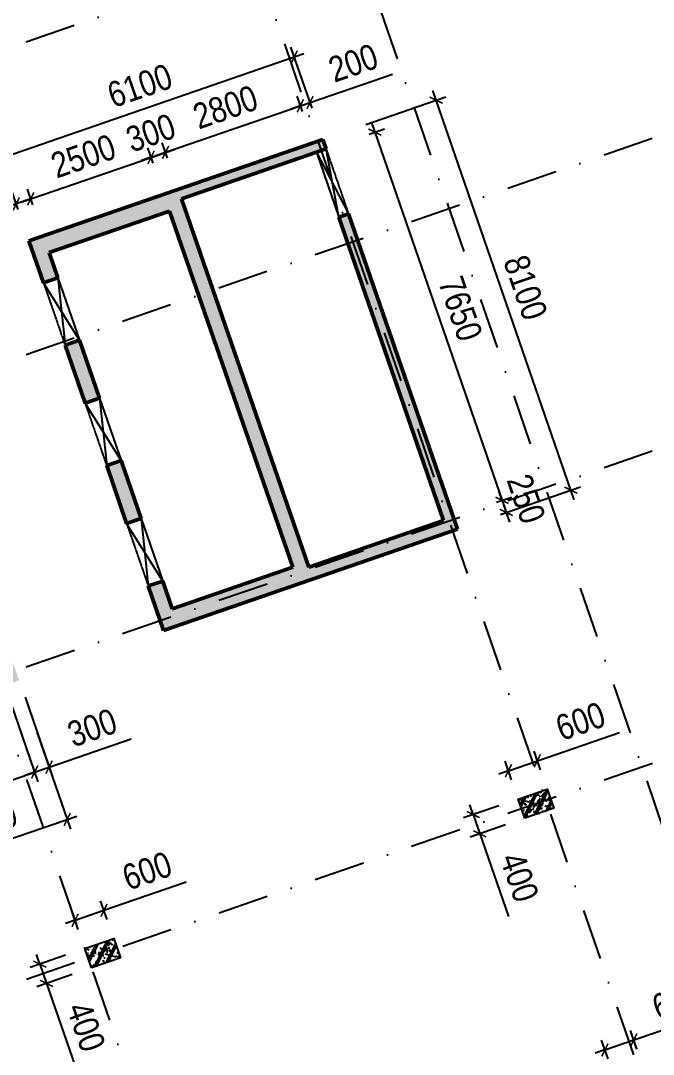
# Model space of a CAD drawing. Header units: millimetres. Extents: x 13965 to 1327256, y -72704 to 46237.
# Drawn here: x 856576 to 868995, y -10560 to 9738 of the extents above; entities that cross this region are included whole.
import ezdxf

# ---------------------------------------------------------------- set-up
doc = ezdxf.new("R2010")
doc.units = ezdxf.units.MM
doc.header["$MEASUREMENT"] = 0
doc.linetypes.add('DASHDOT', pattern=[1, 0.5, -0.25, 0, -0.25])
doc.linetypes.add('DASHED', pattern=[4.5, 3, -1.5])
for name, color, linetype in [('ccu11-Khuat', 9, 'DASHED'), ('ccu11-Thay', 7, 'Continuous'), ('ccu12-Manh', 8, 'Continuous'), ('KC2-DIM', 251, 'Continuous'), ('KT-Hatch', 251, 'Continuous'), ('KT-Luoi truc South Tower', 8, 'DASHDOT'), ('ST_MBDV Cot vach 220805$0$AUDIT_I_220805193045-5', 6, 'Continuous')]:
    doc.layers.add(name, color=color, linetype=linetype)
doc.layers.add('KT-Kich thuoc', color=159, linetype='Continuous', lineweight=18)
doc.layers.add('ST_MBDV Cot vach 220805$0$KT-Net cot vach', color=6, linetype='Continuous', lineweight=50)
doc.styles.add('Arial Narrow', font='ARIALN.TTF')
doc.dimstyles.new('ccu12-200', dxfattribs={"dimscale": 200, "dimtxt": 2.5, "dimasz": 1, "dimexe": 1, "dimexo": 2, "dimgap": 1, "dimtad": 1, "dimdec": 0, "dimdsep": 46, "dimtxsty": 'Arial Narrow', "dimblk": 'ARCHTICK', "dimcen": -1, "dimdle": 1, "dimclrd": 256, "dimclre": 256, "dimclrt": 3, "dimadec": 0, "dimazin": 2, "dimtfac": 0.1, "dimtdec": 0, "dimtmove": 0, "dimatfit": 1, "dimldrblk": 'ARCHTICK', "dimfxl": 1, "dimtvp": 0.8333333333333334, "dimtolj": 1, "dimtzin": 12, "dimarcsym": 0})

# ---------------------------------------------------------------- blocks, each defined once
blk = doc.blocks.new('Asix South Tower')
at = {"layer": 'KT-Luoi truc South Tower', "ltscale": 2000}
for p, q in [((-61527.3740898415, 64693.74860747026), (-45306.532411878, 17710.6071354025)), ((-63417.87490314851, 64041.05673921612), (-47197.033225185, 17057.91526714839)), ((-72397.75376635743, 60940.77036500895), (-54232.45647077495, 8325.576317818544)), ((-43415.1931011402, 55801.61288893223), (-67725.74395716097, 47408.44558658342)), ((-41522.38959944714, 50319.15952351379), (-65827.22952700593, 41927.96390853119)), ((-39629.58609775407, 44836.70615809536), (-71714.8157164082, 33759.34555949608)), ((-37736.78259606101, 39354.25279267693), (-105450.5498458839, 15976.20623329253))]:
    blk.add_line(p, q, dxfattribs=at)
blk = doc.blocks.new('_ArchTick')
at = {"color": 0, "const_width": 0.15}
blk.add_lwpolyline([(-0.5, -0.5000000000000018), (0.5, 0.5)], dxfattribs=at)
blk = doc.blocks.new('*D678')
at = {"layer": 'Defpoints', "color": 0, "transparency": 16777216}
for p in [(856246.8439199959, -3269.126153246558), (853883.7179033605, -4084.990988556354), (856850.5362537438, -5017.701405152329)]:
    blk.add_point(p, dxfattribs=at)
at = {"layer": 'KC2-DIM', "lineweight": -2, "transparency": 16777216}
for p, q in [((856377.3822936456, -3647.226315908425), (856915.8054405686, -5206.751486483263)), ((854014.2562770102, -4463.091151218221), (854552.6794239332, -6022.616321793059)), ((854298.3601557774, -5898.835427286918), (857039.5863350747, -4952.432218327536))]:
    blk.add_line(p, q, dxfattribs=at)
at = {"layer": 'KC2-DIM', "lineweight": -2, "transparency": 16777216, "xscale": 200, "yscale": 200, "zscale": 200}
for p, rotation in [((856850.5362537438, -5017.701405152329), 19.04713795308638), ((854487.4102371084, -5833.566240462125), 199.0471379530864)]:
    blk.add_blockref('_ArchTick', p, dxfattribs=dict(at, rotation=rotation))
at = {"layer": 'KC2-DIM', "color": 3, "transparency": 16777216, "insert": (855520.392349293, -4995.274079340918), "char_height": 500, "attachment_point": 5, "rotation": 19.04713795308638, "style": 'Arial Narrow'}
blk.add_mtext('\\A1;2500', dxfattribs=at)
blk = doc.blocks.new('*D679')
at = {"layer": 'Defpoints', "color": 0, "transparency": 16777216}
for p in [(856530.419041993, -3171.222373009543), (856246.843919996, -3269.126153246558), (857134.111375659, -4919.797624684928)]:
    blk.add_point(p, dxfattribs=at)
at = {"layer": 'KC2-DIM', "lineweight": -2, "transparency": 16777216}
for p, q in [((856377.3822936453, -3647.226315908541), (856915.8054404866, -5206.751486252935)), ((856660.9574156422, -3549.322535671527), (857199.3805624836, -5108.84770601592)), ((857134.111375659, -4919.797624684928), (858745.2926281483, -4363.540312142984)), ((856850.5362536621, -5017.701404921943), (856661.486172331, -5082.970591746562)), ((856850.5362536621, -5017.701404921943), (857134.111375659, -4919.797624684928))]:
    blk.add_line(p, q, dxfattribs=at)
at = {"layer": 'KC2-DIM', "lineweight": -2, "transparency": 16777216, "xscale": 200, "yscale": 200, "zscale": 200}
for p, rotation in [((857134.111375659, -4919.797624684928), 199.0471379530198), ((856850.5362536621, -5017.701404921943), 19.04713795301989)]:
    blk.add_blockref('_ArchTick', p, dxfattribs=dict(at, rotation=rotation))
at = {"layer": 'KC2-DIM', "color": 3, "transparency": 16777216, "insert": (857980.171187102, -4146.040038122912), "char_height": 500, "attachment_point": 5, "rotation": 19.04713795301985, "style": 'Arial Narrow'}
blk.add_mtext('\\A1;300', dxfattribs=at)
blk = doc.blocks.new('*D680')
at = {"layer": 'Defpoints', "color": 0, "transparency": 16777216}
for p in [(856770.7523669063, -3867.340048620768), (853840.4761062762, -4879.012444401684), (857488.6084929231, -5946.587019663362)]:
    blk.add_point(p, dxfattribs=at)
at = {"layer": 'KC2-DIM', "lineweight": -2, "transparency": 16777216}
for p, q in [((856901.2907405554, -4245.44021128281), (857553.8776797476, -6135.637100994354)), ((853971.0144799254, -5257.112607063726), (854623.6014191175, -7147.30949677527)), ((854369.2821509619, -7023.528602268896), (857677.658574254, -5881.317832838744))]:
    blk.add_line(p, q, dxfattribs=at)
at = {"layer": 'KC2-DIM', "lineweight": -2, "transparency": 16777216, "xscale": 200, "yscale": 200, "zscale": 200}
for p, rotation in [((857488.6084929231, -5946.587019663362), 19.04713795301755), ((854558.332232293, -6958.259415444278), 199.0471379530176)]:
    blk.add_blockref('_ArchTick', p, dxfattribs=dict(at, rotation=rotation))
at = {"layer": 'KC2-DIM', "color": 3, "transparency": 16777216, "insert": (855874.8894664753, -6022.063474087336), "char_height": 500, "attachment_point": 5, "rotation": 19.047137953017554, "style": 'Arial Narrow'}
blk.add_mtext('\\A1;3100', dxfattribs=at)
blk = doc.blocks.new('*D681')
at = {"layer": 'Defpoints', "color": 0, "transparency": 16777216}
for p in [(856489.3481311027, 6140.437364312907), (856942.7913972589, 5746.323578049865), (856659.2162752621, 5648.419797812909)]:
    blk.add_point(p, dxfattribs=at)
at = {"layer": 'KC2-DIM', "lineweight": -2, "transparency": 16777216}
for p, q in [((856528.677901613, 6026.519960474921), (856424.0789442782, 6329.487445643899)), ((856812.2530236098, 6124.423740711878), (856707.654066275, 6427.391225880856)), ((856772.9232530996, 6238.341144549864), (856961.9733344306, 6303.610331374482)), ((856489.3481311027, 6140.437364312907), (854878.1668786133, 5584.180051771022)), ((856772.9232530996, 6238.341144549864), (856489.3481311027, 6140.437364312907))]:
    blk.add_line(p, q, dxfattribs=at)
at = {"layer": 'KC2-DIM', "lineweight": -2, "transparency": 16777216, "xscale": 200, "yscale": 200, "zscale": 200}
for p, rotation in [((856772.9232530996, 6238.341144549864), 199.0471379530176), ((856489.3481311027, 6140.437364312907), 19.04713795301758)]:
    blk.add_blockref('_ArchTick', p, dxfattribs=dict(at, rotation=rotation))
at = {"layer": 'KC2-DIM', "color": 3, "transparency": 16777216, "insert": (855346.1265273946, 6227.399264683831), "char_height": 500, "attachment_point": 5, "rotation": 19.047137953017575, "style": 'Arial Narrow'}
blk.add_mtext('\\A1;300', dxfattribs=at)
blk = doc.blocks.new('*D682')
at = {"layer": 'Defpoints', "color": 0, "transparency": 16777216}
for p in [(859136.0492697255, 7054.205979855295), (859305.9174138966, 6562.188413357129), (856942.791397259, 5746.323578049807)]:
    blk.add_point(p, dxfattribs=at)
at = {"layer": 'KC2-DIM', "lineweight": -2, "transparency": 16777216}
for p, q in [((856583.8731717769, 6173.071957665234), (859325.099351055, 7119.475166684162)), ((859175.3790402389, 6940.288576016173), (859070.7800828966, 7243.256061184802)), ((856812.2530236013, 6124.423740708851), (856707.6540662776, 6427.391225823609))]:
    blk.add_line(p, q, dxfattribs=at)
at = {"layer": 'KC2-DIM', "lineweight": -2, "transparency": 16777216, "xscale": 200, "yscale": 200, "zscale": 200}
for p, rotation in [((859136.0492697255, 7054.205979855295), 19.04713795432218), ((856772.9232531064, 6238.341144494101), 199.0471379543222)]:
    blk.add_blockref('_ArchTick', p, dxfattribs=dict(at, rotation=rotation))
at = {"layer": 'KC2-DIM', "color": 3, "transparency": 16777216, "insert": (857805.9053652736, 7076.633305637777), "char_height": 500, "attachment_point": 5, "rotation": 19.047137954322174, "style": 'Arial Narrow'}
blk.add_mtext('\\A1;2500', dxfattribs=at)
blk = doc.blocks.new('*D683')
at = {"layer": 'Defpoints', "color": 0, "transparency": 16777216}
for p in [(859419.6243917216, 7152.10976009586), (859305.9174138966, 6562.188413357129), (859589.492535894, 6660.092193594173)]:
    blk.add_point(p, dxfattribs=at)
at = {"layer": 'KC2-DIM', "lineweight": -2, "transparency": 16777216}
for p, q in [((859458.9541622362, 7038.192356253217), (859354.3552048927, 7341.159841425368)), ((859175.3790402389, 6940.288576016173), (859070.7800828976, 7243.256061181775)), ((859136.0492697265, 7054.205979852268), (859419.6243917216, 7152.10976009586)), ((859419.6243917216, 7152.10976009586), (859608.674473051, 7217.378946924728)), ((859136.0492697265, 7054.205979852268), (858946.999188397, 6988.936793023342))]:
    blk.add_line(p, q, dxfattribs=at)
at = {"layer": 'KC2-DIM', "lineweight": -2, "transparency": 16777216, "xscale": 200, "yscale": 200, "zscale": 200}
for p, rotation in [((859136.0492697265, 7054.205979852268), 19.04713795432212), ((859419.6243917216, 7152.10976009586), 199.0471379543222)]:
    blk.add_blockref('_ArchTick', p, dxfattribs=dict(at, rotation=rotation))
at = {"layer": 'KC2-DIM', "color": 3, "transparency": 16777216, "insert": (859129.2559345816, 7533.517613437114), "char_height": 500, "attachment_point": 5, "rotation": 19.047137954322174, "style": 'Arial Narrow'}
blk.add_mtext('\\A1;300', dxfattribs=at)
blk = doc.blocks.new('*D684')
at = {"layer": 'Defpoints', "color": 0, "transparency": 16777216}
for p in [(862066.3255303553, 8065.878375638626), (862236.1936745275, 7573.860809138103), (859589.492535894, 6660.092193594173)]:
    blk.add_point(p, dxfattribs=at)
at = {"layer": 'KC2-DIM', "lineweight": -2, "transparency": 16777216}
for p, q in [((859230.5743104132, 7086.840573205496), (862255.3756116849, 8131.147562467551)), ((862105.6553008696, 7951.960971797118), (862001.0563435265, 8254.928456968133)), ((859458.9541622362, 7038.192356253217), (859354.3552049139, 7341.159841363871))]:
    blk.add_line(p, q, dxfattribs=at)
at = {"layer": 'KC2-DIM', "lineweight": -2, "transparency": 16777216, "xscale": 200, "yscale": 200, "zscale": 200}
for p, rotation in [((862066.3255303553, 8065.878375638626), 19.04713795432218), ((859419.6243917427, 7152.109760034364), 199.0471379543222)]:
    blk.add_blockref('_ArchTick', p, dxfattribs=dict(at, rotation=rotation))
at = {"layer": 'KC2-DIM', "color": 3, "transparency": 16777216, "insert": (860594.3940649065, 8039.353811299516), "char_height": 500, "attachment_point": 5, "rotation": 19.047137954322174, "style": 'Arial Narrow'}
blk.add_mtext('\\A1;2800', dxfattribs=at)
blk = doc.blocks.new('*D685')
at = {"layer": 'Defpoints', "color": 0, "transparency": 16777216}
for p in [(862255.3756116848, 8131.147562462895), (862236.1936745275, 7573.860809138103), (862425.243755857, 7639.129995962139)]:
    blk.add_point(p, dxfattribs=at)
at = {"layer": 'KC2-DIM', "lineweight": -2, "transparency": 16777216}
for p, q in [((862255.3756116848, 8131.147562462895), (863873.0046841251, 8689.630972818704)), ((862105.6553008696, 7951.960971797118), (862001.0563435279, 8254.928456964)), ((862066.3255303567, 8065.878375634493), (862255.3756116848, 8131.147562462895)), ((862294.7053821991, 8017.230158621183), (862190.1064248559, 8320.197643792402)), ((862066.3255303567, 8065.878375634493), (861877.2754490273, 8000.609188805625))]:
    blk.add_line(p, q, dxfattribs=at)
at = {"layer": 'KC2-DIM', "lineweight": -2, "transparency": 16777216, "xscale": 200, "yscale": 200, "zscale": 200}
for p, rotation in [((862066.3255303567, 8065.878375634493), 19.04713795432212), ((862255.3756116848, 8131.147562462895), 199.0471379543222)]:
    blk.add_blockref('_ArchTick', p, dxfattribs=dict(at, rotation=rotation))
at = {"layer": 'KC2-DIM', "color": 3, "transparency": 16777216, "insert": (863104.6593330922, 8906.018197932717), "char_height": 500, "attachment_point": 5, "rotation": 19.047137954322174, "style": 'Arial Narrow'}
blk.add_mtext('\\A1;200', dxfattribs=at)
blk = doc.blocks.new('*D686')
at = {"layer": 'Defpoints', "color": 0, "transparency": 16777216}
for p in [(861946.7234059992, 9025.14865899246), (862425.2437558596, 7639.129995963041), (856659.216275264, 5648.419797813491)]:
    blk.add_point(p, dxfattribs=at)
at = {"layer": 'KC2-DIM', "lineweight": -2, "transparency": 16777216}
for p, q in [((862294.7053822103, 8017.230158625054), (861881.4542191747, 9214.198740323482)), ((855991.6458440727, 6969.16927401835), (862135.7734873302, 9090.41784581702)), ((856528.6779016148, 6026.519960475503), (856115.4267385792, 7223.488542173931))]:
    blk.add_line(p, q, dxfattribs=at)
at = {"layer": 'KC2-DIM', "lineweight": -2, "transparency": 16777216, "xscale": 200, "yscale": 200, "zscale": 200}
for p, rotation in [((861946.7234059992, 9025.14865899246), 19.04713795301443), ((856180.6959254037, 7034.43846084291), 199.0471379530144)]:
    blk.add_blockref('_ArchTick', p, dxfattribs=dict(at, rotation=rotation))
at = {"layer": 'KC2-DIM', "color": 3, "transparency": 16777216, "insert": (858915.128769569, 8460.15330338417), "char_height": 500, "attachment_point": 5, "rotation": 19.04713795301444, "style": 'Arial Narrow'}
blk.add_mtext('\\A1;6100', dxfattribs=at)
blk = doc.blocks.new('*D687')
at = {"layer": 'Defpoints', "color": 0, "transparency": 16777216}
for p in [(863041.7043045296, 7380.641676171625), (866025.9803463861, 317.866440389771), (865538.2498900391, 149.4784129874315)]:
    blk.add_point(p, dxfattribs=at)
at = {"layer": 'KC2-DIM', "lineweight": -2, "transparency": 16777216}
for p, q in [((863464.1655740516, 7738.079784904839), (866091.249533211, 128.8163590588956)), ((863419.8044671912, 7511.180049821618), (863718.4848422075, 7614.29889039899)), ((865916.3500527007, 280.016786637425), (866215.030427717, 383.1356272147968))]:
    blk.add_line(p, q, dxfattribs=at)
at = {"layer": 'KC2-DIM', "lineweight": -2, "transparency": 16777216, "xscale": 200, "yscale": 200, "zscale": 200}
for p, rotation in [((863529.4347608766, 7549.029703573964), 109.0471379531399), ((866025.9803463861, 317.866440389771), 289.0471379531399)]:
    blk.add_blockref('_ArchTick', p, dxfattribs=dict(at, rotation=rotation))
at = {"layer": 'KC2-DIM', "color": 3, "transparency": 16777216, "insert": (865208.0672970975, 4082.028968115454), "char_height": 500, "attachment_point": 5, "rotation": 289.0471379531399, "style": 'Arial Narrow'}
blk.add_mtext('\\A1;7650', dxfattribs=at)
blk = doc.blocks.new('*D688')
at = {"layer": 'Defpoints', "color": 0, "transparency": 16777216}
for p in [(865538.2498900389, 149.4784129875479), (866107.5668299174, 81.5538387260749), (865619.8363735701, -86.8341886762646)]:
    blk.add_point(p, dxfattribs=at)
at = {"layer": 'KC2-DIM', "lineweight": -2, "transparency": 16777216}
for p, q in [((866025.9803463861, 317.8664403898874), (865960.7111595611, 506.9165217207046)), ((865916.3500527006, 280.0167866375414), (866215.0304277169, 383.1356272149133)), ((866025.9803463861, 317.8664403898874), (866107.5668299174, 81.5538387260749)), ((865997.9365362319, 43.70418497372884), (866296.6169112482, 146.8230255511007)), ((866107.5668299174, 81.5538387260749), (866172.8360167424, -107.4962426048005))]:
    blk.add_line(p, q, dxfattribs=at)
at = {"layer": 'KC2-DIM', "lineweight": -2, "transparency": 16777216, "xscale": 200, "yscale": 200, "zscale": 200}
for p, rotation in [((866025.9803463861, 317.8664403898874), 289.0471379531371), ((866107.5668299174, 81.5538387260749), 109.0471379531371)]:
    blk.add_blockref('_ArchTick', p, dxfattribs=dict(at, rotation=rotation))
at = {"layer": 'KC2-DIM', "color": 3, "transparency": 16777216, "insert": (866497.133331618, 348.2910356913926), "char_height": 500, "attachment_point": 5, "rotation": 289.04713795313705, "style": 'Arial Narrow'}
blk.add_mtext('\\A1;250', dxfattribs=at)
blk = doc.blocks.new('*D689')
at = {"layer": 'Defpoints', "color": 0, "transparency": 16777216}
for p in [(864731.8820065395, 8175.756511045358), (862976.4351177041, 7569.691757504159), (865619.83637357, -86.83418867539149)]:
    blk.add_point(p, dxfattribs=at)
at = {"layer": 'KC2-DIM', "lineweight": -2, "transparency": 16777216}
for p, q in [((867440.5524492305, 330.1804835349321), (864666.6128197146, 8364.806592376233)), ((863354.5352803658, 7700.230131154094), (864920.9320878703, 8241.025697870326)), ((865997.9365362318, 43.70418497454375), (867564.3333437362, 584.4997516907752))]:
    blk.add_line(p, q, dxfattribs=at)
at = {"layer": 'KC2-DIM', "lineweight": -2, "transparency": 16777216, "xscale": 200, "yscale": 200, "zscale": 200}
for p, rotation in [((864731.8820065395, 8175.756511045358), 109.0471379531392), ((867375.2832624054, 519.2305648658075), 289.0471379531392)]:
    blk.add_blockref('_ArchTick', p, dxfattribs=dict(at, rotation=rotation))
at = {"layer": 'KC2-DIM', "color": 3, "transparency": 16777216, "insert": (866483.9423779387, 4496.074434089183), "char_height": 500, "attachment_point": 5, "rotation": 289.04713795313916, "style": 'Arial Narrow'}
blk.add_mtext('\\A1;8100', dxfattribs=at)
blk = doc.blocks.new('*D759')
at = {"layer": 'Defpoints', "color": 0, "transparency": 16777216}
for p in [(857835.5391014195, -8483.574149649416, 5.458538155762591e-05), (857966.07747507, -8861.674312310875, 5.458538155762591e-05), (857082.1816149197, -9166.837704064383)]:
    blk.add_point(p, dxfattribs=at)
at = {"layer": 'KC2-DIM', "lineweight": -2, "transparency": 16777216}
for p, q in [((857457.4389387579, -8614.112523299817), (856762.5931599385, -8854.006728228065)), ((856951.6432412693, -8788.737541402865), (856886.3740544441, -8599.687460072106)), ((856951.6432412693, -8788.737541402865), (857082.1816149197, -9166.837704064383)), ((857587.9773124084, -8992.212685961335), (856893.1315335889, -9232.106890889583)), ((857082.1816149197, -9166.837704064383), (857643.781562132, -10793.4937244645))]:
    blk.add_line(p, q, dxfattribs=at)
at = {"layer": 'KC2-DIM', "lineweight": -2, "transparency": 16777216, "xscale": 200, "yscale": 200, "zscale": 200}
for p, rotation in [((856951.6432412693, -8788.737541402865), 289.0471379532053), ((857082.1816149197, -9166.837704064383), 109.0471379532053)]:
    blk.add_blockref('_ArchTick', p, dxfattribs=dict(at, rotation=rotation))
at = {"layer": 'KC2-DIM', "color": 3, "transparency": 16777216, "insert": (857858.6105188171, -10020.63489946129), "char_height": 500, "attachment_point": 5, "rotation": 289.04713795320527, "style": 'Arial Narrow'}
blk.add_mtext('\\A1;400', dxfattribs=at)
blk = doc.blocks.new('*D760')
at = {"layer": 'Defpoints', "color": 0, "transparency": 16777216}
for p in [(858210.8217749216, -7732.030498753127), (858402.6886974676, -8287.766812875285, 5.458538155762591e-05), (857835.5391014196, -8483.574149649416, 5.458538155762591e-05)]:
    blk.add_point(p, dxfattribs=at)
at = {"layer": 'KC2-DIM', "lineweight": -2, "transparency": 16777216}
for p, q in [((858210.8217749216, -7732.030498753127), (859824.2597643964, -7174.994051983755)), ((858272.1503238172, -7909.666650213767), (858145.5525880964, -7542.980417422368)), ((857705.0007277691, -8105.473986987839), (857578.4029920484, -7738.787754196499)), ((857643.6721788737, -7927.837835527258), (858210.8217749216, -7732.030498753127)), ((857643.6721788737, -7927.837835527258), (857454.622097543, -7993.107022352458))]:
    blk.add_line(p, q, dxfattribs=at)
at = {"layer": 'KC2-DIM', "lineweight": -2, "transparency": 16777216, "xscale": 200, "yscale": 200, "zscale": 200}
for p, rotation in [((858210.8217749216, -7732.030498753127), 199.0471379532146), ((857643.6721788737, -7927.837835527258), 19.04713795321469)]:
    blk.add_blockref('_ArchTick', p, dxfattribs=dict(at, rotation=rotation))
at = {"layer": 'KC2-DIM', "color": 3, "transparency": 16777216, "insert": (859058.0099548555, -6957.883345077222), "char_height": 500, "attachment_point": 5, "rotation": 19.04713795321467, "style": 'Arial Narrow'}
blk.add_mtext('\\A1;600', dxfattribs=at)
blk = doc.blocks.new('*D767')
at = {"layer": 'Defpoints', "color": 0, "transparency": 16777216}
for p in [(866342.792761319, -5546.460742508294, 5.458538155762591e-05), (866473.3311349694, -5924.56090516987, 5.458538155762591e-05), (865589.4352748191, -6229.724296923319)]:
    blk.add_point(p, dxfattribs=at)
at = {"layer": 'KC2-DIM', "lineweight": -2, "transparency": 16777216}
for p, q in [((865964.6925986573, -5676.999116158695), (865269.8468198379, -5916.893321086944)), ((865458.8969011687, -5851.624134261743), (865393.6277143435, -5662.574052930926)), ((865458.8969011687, -5851.624134261743), (865589.4352748191, -6229.724296923319)), ((866095.2309723077, -6055.099278820271), (865400.3851934883, -6294.99348374852)), ((865589.4352748191, -6229.724296923319), (866151.0352220314, -7856.380317323434))]:
    blk.add_line(p, q, dxfattribs=at)
at = {"layer": 'KC2-DIM', "lineweight": -2, "transparency": 16777216, "xscale": 200, "yscale": 200, "zscale": 200}
for p, rotation in [((865458.8969011687, -5851.624134261743), 289.0471379532053), ((865589.4352748191, -6229.724296923319), 109.0471379532053)]:
    blk.add_blockref('_ArchTick', p, dxfattribs=dict(at, rotation=rotation))
at = {"layer": 'KC2-DIM', "color": 3, "transparency": 16777216, "insert": (866365.8641787166, -7083.521492320171), "char_height": 500, "attachment_point": 5, "rotation": 289.04713795320527, "style": 'Arial Narrow'}
blk.add_mtext('\\A1;400', dxfattribs=at)
blk = doc.blocks.new('*D768')
at = {"layer": 'Defpoints', "color": 0, "transparency": 16777216}
for p in [(866718.075434821, -4794.917091612064), (866909.9423573669, -5350.65340573428, 5.458538155762591e-05), (866342.792761319, -5546.460742508352, 5.458538155762591e-05)]:
    blk.add_point(p, dxfattribs=at)
at = {"layer": 'KC2-DIM', "lineweight": -2, "transparency": 16777216}
for p, q in [((866718.075434821, -4794.917091612064), (868331.5134242957, -4237.880644842633)), ((866779.4039837164, -4972.553243072703), (866652.8062479957, -4605.867010281305)), ((866212.2543876685, -5168.360579846776), (866085.6566519478, -4801.674347055436)), ((866150.9258387729, -4990.724428386195), (866718.075434821, -4794.917091612064)), ((866150.9258387729, -4990.724428386195), (865961.8757574421, -5055.993615211395))]:
    blk.add_line(p, q, dxfattribs=at)
at = {"layer": 'KC2-DIM', "lineweight": -2, "transparency": 16777216, "xscale": 200, "yscale": 200, "zscale": 200}
for p, rotation in [((866718.075434821, -4794.917091612064), 199.0471379532146), ((866150.9258387729, -4990.724428386195), 19.04713795321469)]:
    blk.add_blockref('_ArchTick', p, dxfattribs=dict(at, rotation=rotation))
at = {"layer": 'KC2-DIM', "color": 3, "transparency": 16777216, "insert": (867565.263614755, -4020.769937936158), "char_height": 500, "attachment_point": 5, "rotation": 19.04713795321467, "style": 'Arial Narrow'}
blk.add_mtext('\\A1;600', dxfattribs=at)
blk = doc.blocks.new('*D770')
at = {"layer": 'Defpoints', "color": 0, "transparency": 16777216}
for p in [(868611.0399545963, -10277.82738710311), (868802.9068771423, -10833.56370122521, 5.458538155762591e-05), (868235.7572810946, -11029.37103799928, 5.458538155762591e-05)]:
    blk.add_point(p, dxfattribs=at)
at = {"layer": 'KC2-DIM', "lineweight": -2, "transparency": 16777216}
for p, q in [((868611.0399545963, -10277.82738710311), (870224.477944071, -9720.790940333682)), ((868672.3685034917, -10455.46353856364), (868545.770767771, -10088.77730577235)), ((868105.218907444, -10651.27087533771), (867978.6211717234, -10284.58464254643)), ((868043.8903585486, -10473.63472387719), (868611.0399545963, -10277.82738710311)), ((868043.8903585486, -10473.63472387719), (867854.8402772178, -10538.90391070239))]:
    blk.add_line(p, q, dxfattribs=at)
at = {"layer": 'KC2-DIM', "lineweight": -2, "transparency": 16777216, "xscale": 200, "yscale": 200, "zscale": 200}
for p, rotation in [((868611.0399545963, -10277.82738710311), 199.0471379532146), ((868043.8903585486, -10473.63472387719), 19.04713795321469)]:
    blk.add_blockref('_ArchTick', p, dxfattribs=dict(at, rotation=rotation))
at = {"layer": 'KC2-DIM', "color": 3, "transparency": 16777216, "insert": (869458.2281345304, -9503.680233427207), "char_height": 500, "attachment_point": 5, "rotation": 19.04713795321467, "style": 'Arial Narrow'}
blk.add_mtext('\\A1;600', dxfattribs=at)
blk = doc.blocks.new('*U57')
h = blk.add_hatch()
h.set_pattern_fill('VATLIEU04', color=250, scale=40, style=0, pattern_type=2)
h.set_pattern_definition([(49.99999999999999, (-549.9999999999942, 650.000000000025), (286.9040730403014, -25.10085399303804), [30, -330]), (355, (-549.9999999999942, 650.000000000025), (-55.50053344520001, 300.8768534800047), [24, -264]), (100.4514, (-526.0913279999942, 647.9082640000247), (231.4037526856086, 275.7758168243814), [25.496076, -280.4568448]), (46.18420000000001, (-549.9999999999942, 730.000000000025), (426.8964194502578, -66.20760573160723), [45, -495]), (96.6356, (-514.4253019999941, 724.4826772000247), (373.8650822194813, 389.6471483601767), [38.2441152, -420.6852]), (351.1842, (-549.9999999999942, 730.000000000025), (373.8647780534509, 389.6474403701299), [36, -396]), (21, (-509.9999999999942, 710.000000000025), (238.7628208473847, -161.0475562661355), [30, -330]), (326.0000000000001, (-509.9999999999942, 710.000000000025), (97.32613276863269, 290.0600180187412), [24, -264]), (71.4514, (-490.1031067999942, 696.5793576000247), (336.089051432596, 129.012198683981), [25.496076, -280.4568448]), (37.50000000000001, (-549.9999999999942, 650.000000000025), (4.863942126916267, 133.1575415325246), [0, -260.8, 0, -268, 0, -265]), (7.499999999999999, (-549.9999999999942, 650.000000000025), (105.2278149768594, 157.7646847529441), [0, -152.8, 0, -254.8, 0, -101]), (327.5, (-639.1999999999942, 650.000000000025), (213.5289744689636, -9.021948693751902), [0, -100, 0, -312, 0, -414]), (317.5, (-679.1999999999942, 650.000000000025), (233.2744677369545, 40.04199293292709), [0, -130, 0, -207.2, 0, -294]), (45, (-549.9999999999942, 650.000000000025), (-120.2081528017131, 120.2081528017131), []), (45, (-549.9999999999942, 699.000000000025), (-120.2081528017131, 120.2081528017131), [])])
h.paths.add_polyline_path([(-475, -474.9999999999998), (-75, -475.0000000000038), (-74.9999999999942, 125.000000000025), (-474.9999999999942, 125.0000000000291)])
at = {"color": 6, "ltscale": 0.25}
blk.add_lwpolyline([(-475, -474.9999999999998), (-75, -475.0000000000038), (-74.9999999999942, 125.000000000025), (-474.9999999999942, 125.0000000000291)], close=True, dxfattribs=at)
at = {"layer": 'Defpoints', "linetype": 'ByBlock', "ltscale": 30}
for p, q in [((-75, -475.0000000000038), (-474.9999999999942, 125.0000000000291)), ((-475, -474.9999999999998), (-74.9999999999942, 125.000000000025))]:
    blk.add_line(p, q, dxfattribs=at)
blk = doc.blocks.new('*U71')
h = blk.add_hatch()
h.set_pattern_fill('VATLIEU04', color=250, scale=40, style=0, pattern_type=2)
h.set_pattern_definition([(49.99999999999999, (-549.9999999999942, 649.999314526176), (286.9040730403014, -25.10085399303804), [30, -330]), (355, (-549.9999999999942, 649.999314526176), (-55.50053344520001, 300.8768534800047), [24, -264]), (100.4514, (-526.0913279999942, 647.9075785261757), (231.4037526856086, 275.7758168243814), [25.496076, -280.4568448]), (46.18420000000001, (-549.9999999999942, 729.999314526176), (426.8964194502578, -66.20760573160723), [45, -495]), (96.6356, (-514.4253019999941, 724.4819917261757), (373.8650822194813, 389.6471483601767), [38.2441152, -420.6852]), (351.1842, (-549.9999999999942, 729.999314526176), (373.8647780534509, 389.6474403701299), [36, -396]), (21, (-509.9999999999942, 709.999314526176), (238.7628208473847, -161.0475562661355), [30, -330]), (326.0000000000001, (-509.9999999999942, 709.999314526176), (97.32613276863269, 290.0600180187412), [24, -264]), (71.4514, (-490.1031067999942, 696.5786721261757), (336.089051432596, 129.012198683981), [25.496076, -280.4568448]), (37.50000000000001, (-549.9999999999942, 649.999314526176), (4.863942126916267, 133.1575415325246), [0, -260.8, 0, -268, 0, -265]), (7.499999999999999, (-549.9999999999942, 649.999314526176), (105.2278149768594, 157.7646847529441), [0, -152.8, 0, -254.8, 0, -101]), (327.5, (-639.1999999999942, 649.999314526176), (213.5289744689636, -9.021948693751902), [0, -100, 0, -312, 0, -414]), (317.5, (-679.1999999999942, 649.999314526176), (233.2744677369545, 40.04199293292709), [0, -130, 0, -207.2, 0, -294]), (45, (-549.9999999999942, 649.999314526176), (-120.2081528017131, 120.2081528017131), []), (45, (-549.9999999999942, 698.999314526176), (-120.2081528017131, 120.2081528017131), [])])
h.paths.add_polyline_path([(-475, -474.9999999999998), (-75, -475.0000000000038), (-74.9999999999942, 124.999314526176), (-474.9999999999942, 124.9993145261801)])
at = {"color": 6, "ltscale": 0.25}
blk.add_lwpolyline([(-475, -474.9999999999998), (-75, -475.0000000000038), (-74.9999999999942, 124.999314526176), (-474.9999999999942, 124.9993145261801)], close=True, dxfattribs=at)
at = {"layer": 'Defpoints', "linetype": 'ByBlock', "ltscale": 30}
for p, q in [((-75, -475.0000000000038), (-474.9999999999942, 124.9993145261801)), ((-475, -474.9999999999998), (-74.9999999999942, 124.999314526176))]:
    blk.add_line(p, q, dxfattribs=at)
blk = doc.blocks.new('MBCV-T38')
at = {"layer": 'KT-Hatch'}
h = blk.add_hatch(dxfattribs=at)
h.set_pattern_fill('BTCT', color=256, scale=40)
h.set_pattern_definition([(49.99999999999999, (44510.03727294528, -29192.64615625091), (286.9040730403014, -25.10085399303804), [30, -330]), (355, (44510.03727294528, -29192.64615625091), (-55.50053344520001, 300.8768534800047), [24, -264]), (100.4514, (44533.94594494533, -29194.73789225091), (231.4037526856086, 275.7758168243814), [25.496076, -280.4568448]), (46.18420000000001, (44510.03727294528, -29112.64615625091), (426.8964194502578, -66.20760573160723), [45, -495]), (96.6356, (44545.61197094538, -29118.16347905091), (373.8650822194813, 389.6471483601767), [38.2441152, -420.6852]), (351.1842, (44510.03727294528, -29112.64615625091), (373.8647780534509, 389.6474403701299), [36, -396]), (21, (44550.03727294528, -29132.64615625091), (238.7628208473847, -161.0475562661355), [30, -330]), (326.0000000000001, (44550.03727294528, -29132.64615625091), (97.32613276863269, 290.0600180187412), [24, -264]), (71.4514, (44569.93416614528, -29146.06679865092), (336.089051432596, 129.012198683981), [25.496076, -280.4568448]), (37.50000000000001, (44510.03727294528, -29192.64615625091), (4.863942126916267, 133.1575415325246), [0, -260.8, 0, -268, 0, -265]), (7.499999999999999, (44510.03727294528, -29192.64615625091), (105.2278149768594, 157.7646847529441), [0, -152.8, 0, -254.8, 0, -101]), (327.5, (44420.83727294533, -29192.64615625091), (213.5289744689636, -9.021948693751902), [0, -100, 0, -312, 0, -414]), (317.5, (44380.83727294533, -29192.64615625091), (233.2744677369545, 40.04199293292709), [0, -130, 0, -207.2, 0, -294]), (45, (44510.03727294528, -29192.64615625091), (-106.0660171779821, 106.0660171779821), []), (45, (44580.74795094528, -29192.64615625091), (-106.0660171779821, 106.0660171779821), [])])
h.paths.add_polyline_path([(-21535.60152424534, 14881.54588827872), (-24465.87778487487, 13869.87349249466), (-21822.47571847157, 6213.345198591793), (-18892.19945784204, 7225.017594375851), (-19194.06944690668, 8099.374220531521), (-19477.64456890302, 8001.470440294361), (-19289.99565678183, 7457.951456467854), (-21653.12167341844, 6642.086621158174), (-24068.08158593508, 13636.93963040278), (-21704.95556929847, 14452.80446571246), (-21533.6239538833, 13956.54800221877), (-21250.04883188696, 14054.45178245596)])
h.paths.add_polyline_path([(-15938.05455364124, 16440.98449790676), (-13523.0946411246, 9446.131488662038), (-15886.22065776133, 8630.266653352417), (-16074.74310494622, 9176.315803140402), (-16358.31822694268, 9078.412022903212), (-16055.57470281445, 8201.525230786036), (-10289.5472222208, 10192.2354289417), (-12427.11309073213, 16383.62559252977), (-12616.16317206295, 16318.35640570501), (-10560.18378708279, 10363.2788437806), (-13206.88492571563, 9449.510228233848), (-15703.43132176297, 16680.67583914203), (-12867.68010179931, 17659.71364151358), (-12932.94928862411, 17848.76372284457), (-18698.97676921776, 15858.05352468896), (-18414.29761192296, 15033.4895848278), (-18130.7224899265, 15131.39336506499), (-18301.18057027797, 15625.11966259708)])
h.paths.add_polyline_path([(-17598.43277661339, 12670.3635681911), (-17314.85765461717, 12768.26734842826), (-17706.47277556558, 13902.56783641374), (-17990.04789756204, 13804.66405617655)], flags=17)
h.paths.add_polyline_path([(-16890.6079402559, 11539.44181977704), (-17174.18306225224, 11441.53803953988), (-16782.5679413036, 10307.23755155446), (-16498.99281930737, 10405.14133179162)], flags=17)
h.paths.add_polyline_path([(-19901.89428326406, 9230.29596894543), (-19618.31916126772, 9328.19974918259), (-20009.93428221624, 10462.50023716819), (-20293.5094042127, 10364.59645693103)], flags=17)
h.paths.add_polyline_path([(-20825.79911752592, 12825.62625380489), (-21109.37423952238, 12727.7224735677), (-20717.75911857374, 11593.42198558207), (-20434.18399657728, 11691.32576581926)], flags=17)
at = {"layer": 'ccu11-Khuat', "color": 6, "ltscale": 0.2, "elevation": -2.072369972333716e-05}
for points in [[(-12867.68009152287, 17659.71364103624), (-12427.11308045546, 16383.62559205305)], [(-18414.29760164511, 15033.48958434758), (-17990.04788728384, 13804.66405569657)], [(-17598.43276633509, 12670.36356771446), (-17174.18305197381, 11441.53803906345)], [(-16782.56793102645, 10307.23755107739), (-16358.31821666635, 9078.41202242591)]]:
    blk.add_lwpolyline(points, dxfattribs=at)
at = {"layer": 'ccu11-Thay', "color": 6, "ltscale": 0.5, "elevation": -2.072369972333716e-05}
for points in [[(-13056.73017285252, 17594.44445421197), (-12616.16316178488, 16318.35640522826)], [(-18130.72247964842, 15131.39336458535), (-17706.47276528692, 13902.56783593411)], [(-17314.85764433863, 12768.26734795223), (-16890.60792997689, 11539.44181930099)], [(-16498.99280902976, 10405.14133131481), (-16074.74309466942, 9176.315802663215)]]:
    blk.add_lwpolyline(points, dxfattribs=at)
at = {"layer": 'ccu12-Manh', "ltscale": 0.5}
for p, q in [((-12616.16316178488, 16318.35640522826, -2.072369983672464e-05), (-12867.68009152287, 17659.71364103624, -2.072369983672464e-05)), ((-13056.73017285252, 17594.44445421197, -2.072369983672464e-05), (-12427.11308045546, 16383.62559205305, -2.072369983672464e-05))]:
    blk.add_line(p, q, dxfattribs=at)
at = {"layer": 'ST_MBDV Cot vach 220805$0$KT-Net cot vach', "extrusion": (-3.35282951705558e-09, 1.998521292752062e-08, 0.9999999999999999)}
for p, q in [((-12932.94928862411, 17848.76372284457, -2.072369972333716e-05), (-18698.97676921776, 15858.05352468896, -2.072369972333716e-05)), ((-12867.68010179931, 17659.71364151358, -2.072369972333716e-05), (-15703.43132176297, 16680.67583914203, -2.072369972333716e-05)), ((-12867.68010179931, 17659.71364151358, -2.072369972333716e-05), (-12932.94928862411, 17848.76372284457, -2.072369972333716e-05)), ((-15703.43132176297, 16680.67583914203, -2.072369972333716e-05), (-13206.88492571563, 9449.510228233848, -2.072369972333716e-05)), ((-15938.05455364124, 16440.98449790676, -2.072369972333716e-05), (-18301.18057027797, 15625.11966259708, -2.072369972333716e-05)), ((-13523.0946411246, 9446.131488662038, -2.072369972333716e-05), (-15938.05455364124, 16440.98449790676, -2.072369972333716e-05)), ((-10560.18378708279, 10363.2788437806, -2.072369972333716e-05), (-12616.16317206295, 16318.35640570501, -2.072369972333716e-05)), ((-10289.5472222208, 10192.2354289417, -2.072369972333716e-05), (-12427.11309073213, 16383.6255925298, -2.072369972333716e-05)), ((-18698.97676921776, 15858.05352468896, -2.072369972333716e-05), (-18414.29761192296, 15033.4895848278, -2.072369972333716e-05)), ((-18301.18057027797, 15625.11966259708, -2.072369972333716e-05), (-18130.7224899265, 15131.39336506499, -2.072369972333716e-05)), ((-17990.04789756204, 13804.66405617655, -2.072369972333716e-05), (-17598.43277661339, 12670.3635681911, -2.072369972333716e-05)), ((-17706.47277556558, 13902.56783641374, -2.072369972333716e-05), (-17314.85765461717, 12768.26734842826, -2.072369972333716e-05)), ((-17174.18306225224, 11441.53803953988, -2.072369972333716e-05), (-16782.5679413036, 10307.23755155446, -2.072369972333716e-05)), ((-16890.6079402559, 11539.44181977704, -2.072369972333716e-05), (-16498.99281930737, 10405.14133179162, -2.072369972333716e-05)), ((-13206.88492571563, 9449.510228233848, -2.072369972333716e-05), (-10560.18378708279, 10363.2788437806, -2.072369972333716e-05)), ((-16055.57470281445, 8201.525230786036, -2.072369972333716e-05), (-10289.5472222208, 10192.2354289417, -2.072369972333716e-05)), ((-15886.22065776133, 8630.266653352417, -2.072369972333716e-05), (-13523.0946411246, 9446.131488662038, -2.072369972333716e-05)), ((-16074.74310494622, 9176.315803140402, -2.072369972333716e-05), (-15886.22065776133, 8630.266653352417, -2.072369972333716e-05)), ((-16358.31822694268, 9078.412022903212, -2.072369972333716e-05), (-16055.57470281445, 8201.525230786036, -2.072369972333716e-05))]:
    blk.add_line(p, q, dxfattribs=at)
at = {"layer": 'ST_MBDV Cot vach 220805$0$KT-Net cot vach'}
for p, q in [((-12616.16317206295, 16318.35640570501, -2.072369972333716e-05), (-12427.11309073213, 16383.62559252977, -2.072369972333716e-05)), ((-18130.7224899265, 15131.39336506499, -2.072369972333716e-05), (-18414.29761192296, 15033.4895848278, -2.072369972333716e-05)), ((-17706.47277556558, 13902.56783641374, -2.072369972333716e-05), (-17990.04789756204, 13804.66405617655, -2.072369972333716e-05)), ((-17314.85765461717, 12768.26734842826, -2.072369972333716e-05), (-17598.43277661339, 12670.3635681911, -2.072369972333716e-05)), ((-16890.6079402559, 11539.44181977704, -2.072369972333716e-05), (-17174.18306225224, 11441.53803953988, -2.072369972333716e-05)), ((-16498.99281930737, 10405.14133179162, -2.072369972333716e-05), (-16782.5679413036, 10307.23755155446, -2.072369972333716e-05)), ((-16074.74310494622, 9176.315803140402, -2.072369972333716e-05), (-16358.31822694268, 9078.412022903212, -2.072369972333716e-05))]:
    blk.add_line(p, q, dxfattribs=at)
at = {"layer": 'ST_MBDV Cot vach 220805$0$AUDIT_I_220805193045-5', "linetype": 'ByBlock', "xscale": -0.9999999999999998, "rotation": 289.0471379532163}
for name, p in [('*U57', (-8670.847833151463, 5120.693962082325, 3.387762729400309e-05)), ('*U71', (-17178.25894696219, 2184.038715537114, 3.386168183428876e-05))]:
    blk.add_blockref(name, p, dxfattribs=at)

msp = doc.modelspace()

# ---------------------------------------------------------------- linework, layer by layer
at = {"layer": 'KC2-DIM', "ltscale": 0.5}
for points in [[(857307.5935668342, 4689.688598608205), (857448.2681591988, 3362.959289719423)], [(857731.8432811957, 3460.863069957079), (857024.0184448375, 4591.784818370434)], [(858123.4584021443, 2326.562581975202), (858264.1329945088, 999.833273086304)], [(858547.7081165058, 1097.737053323959), (857839.8832801473, 2228.658801737314)], [(859363.5729518132, -1265.388963313933), (858655.7481154562, -134.4672148997633)], [(858939.3232374529, -36.56343466222461), (859079.9978298163, -1363.292743551239)]]:
    msp.add_lwpolyline(points, dxfattribs=at)

# ---------------------------------------------------------------- block references
at = {"layer": 'ccu11-Khuat'}
msp.add_blockref('MBCV-T38', (875438.3160464829, -10441.7047659775, 2.072369972333716e-05), dxfattribs=at)
at = {"layer": 'KT-Kich thuoc'}
msp.add_blockref('Asix South Tower', (919947.9135606117, -39634.35096379504), dxfattribs=at)

# ---------------------------------------------------------------- dimensions: what is measured, and where the dimension line sits
at = {"layer": 'KC2-DIM'}
for base, p1, p2, picture, middle in [((862255.3756116848, 8131.147562462895), (862236.1936745273, 7573.860809138088), (862425.243755857, 7639.129995962183), '*D685', (863104.6593330922, 8906.018197932717)), ((862066.3255303553, 8065.878375638626), (859589.4925358939, 6660.092193594239), (862236.1936745273, 7573.860809138088), '*D684', (860594.3940649065, 8039.353811299516))]:
    dim = msp.add_linear_dim(base=base, p1=p1, p2=p2, angle=19.04713795432218, dimstyle='ccu12-200', dxfattribs=at)
    dim.commit()
    dim.dimension.update_dxf_attribs({"geometry": picture, "text_midpoint": middle})
for p1, p2, distance, picture, middle in [((856659.216275264, 5648.419797813534), (862425.2437558594, 7639.129995963027), 1466.2978754319395, '*D686', (858915.128769569, 8460.15330338417)), ((865619.83637357, -86.83418867544242), (862976.4351177041, 7569.691757504101), -1857.1236536663134, '*D689', (866483.9423779387, 4496.074434089183)), ((863041.7043045296, 7380.641676171675), (865538.2498900391, 149.4784129874752), 515.980160297743, '*D687', (865208.0672970975, 4082.028968115454)), ((856942.791397259, 5746.323578049865), (856659.2162752622, 5648.41979781288), -520.5155829989925, '*D681', (855346.1265273946, 6227.399264683831)), ((856246.843919996, -3269.126153246556), (856530.419041993, -3171.222373009517), -1849.8540062661323, '*D679', (857980.171187102, -4146.040038122912)), ((853883.7179033606, -4084.990988556352), (856246.843919996, -3269.126153246556), -1849.8540065105524, '*D678', (855520.392349293, -4995.274079340918)), ((866342.792761319, -5546.460742508315, 5.460132701734025e-05), (866909.9423573668, -5350.653405734233, 5.460132701734025e-05), 587.9249669824387, '*D768', (867565.263614755, -4020.769937936158, 1.594545971433589e-08)), ((853840.476106276, -4879.012444401711), (856770.7523669061, -3867.340048620759), -2199.6784729250517, '*D680', (855874.8894664753, -6022.063474087336)), ((866342.792761319, -5546.460742508315, 5.460132701734025e-05), (866473.3311349694, -5924.560905169858, 5.460132701734025e-05), -935.0917533895696, '*D767', (866365.8641787166, -7083.521492320171, 1.594545971433589e-08)), ((857835.5391014196, -8483.574149649374, 5.458538155762591e-05), (858402.6886974674, -8287.766812875292, 5.458538155762591e-05), 587.9249669824345, '*D760', (859058.0099548555, -6957.883345077222)), ((857835.5391014196, -8483.574149649374, 5.458538155762591e-05), (857966.07747507, -8861.674312310917, 5.458538155762591e-05), -935.0917533896811, '*D759', (857858.6105188171, -10020.63489946129)), ((868235.7572810944, -11029.37103799926, 5.460132701734025e-05), (868802.9068771423, -10833.56370122517, 5.460132701734025e-05), 587.9249669823727, '*D770', (869458.2281345304, -9503.680233427207, 1.594545971433589e-08))]:
    dim = msp.add_aligned_dim(p1=p1, p2=p2, distance=distance, dimstyle='ccu12-200', dxfattribs=at)
    dim.commit()
    dim.dimension.update_dxf_attribs({"geometry": picture, "text_midpoint": middle})
for base, p1, p2, angle, picture, middle, dimtype in [((859419.6243917216, 7152.10976009586), (859305.9174138966, 6562.188413357122), (859589.4925358939, 6660.092193594239), 19.04713795432218, '*D683', (859277.836830724, 7103.157869974006), 160), ((866107.5668299174, 81.5538387260749), (865538.2498900391, 149.4784129875334), (865619.8363735704, -86.83418867621003), 289.0471379531371, '*D688', (866066.7735881519, 199.7101395579521), 161)]:
    dim = msp.add_linear_dim(base=base, p1=p1, p2=p2, angle=angle, dimstyle='ccu12-200', dxfattribs=at)
    dim.commit()
    dim.dimension.update_dxf_attribs({"geometry": picture, "text_midpoint": middle, "dimtype": dimtype})
dim = msp.add_linear_dim(base=(859136.0492697255, 7054.205979855295), p1=(856942.791397259, 5746.323578049865), p2=(859305.9174138966, 6562.188413357122), angle=19.04713795432218, dimstyle='ccu12-200', override={"dimtmove": 1}, dxfattribs=at)
dim.commit()
dim.dimension.update_dxf_attribs({"geometry": '*D682', "text_midpoint": (857805.9053652736, 7076.633305637777)})

doc.saveas('drawing.dxf')
